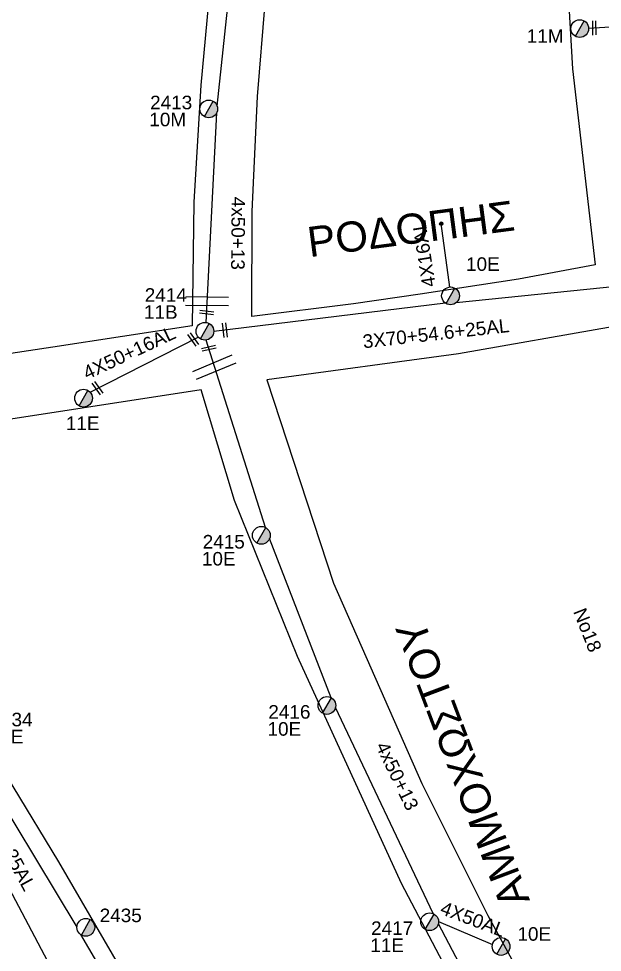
# Model space of a CAD drawing. Header units: millimetres. Extents: x 645 to 3057, y 900 to 1793.
# Drawn here: x 1552.6 to 1630.2, y 1411.7 to 1535.7 of the extents above; entities that cross this region are included whole.
import ezdxf

# ---------------------------------------------------------------- set-up
doc = ezdxf.new("R2010")
doc.units = ezdxf.units.MM
for name, color, linetype in [('Άγνωστα', 7, 'Continuous'), ('Γυμνά εναέρια ΧΤ (3Φ)   4x16AL', 7, 'Continuous'), ('Γυμνά εναέρια ΧΤ (3Φ)   4x50AL', 7, 'Continuous'), ('Γυμνά εναέρια ΧΤ και ΦΟΠ (3Φ)   4x50+16AL', 7, 'Continuous'), ('Εναέρια παροχή ΧΤ 4x16', 7, 'SYN_LINE'), ('Επιγραφές - Σχήματα', 7, 'Continuous'), ('Μηχανική τομή', 7, 'Continuous'), ('Στύλος ΦΜ', 7, 'Continuous'), ('Στύλος ΦΜ @ 1', 7, 'Continuous'), ('Συνδέσεις', 7, 'Continuous'), ('Συνεστραμμένα ΧΤ   3x70+54.6+25 AL', 7, 'SYN_LINE'), ('Συνεστραμμένα ΧΤ   4x120+25 AL', 7, 'SYN_LINE'), ('Τομή', 7, 'Continuous'), ('Υπόβαθρο ΔΕΗ', 7, 'Continuous')]:
    doc.layers.add(name, color=color, linetype=linetype)
doc.styles.get("Standard").update_dxf_attribs({"font": 'arial.ttf'})
doc.linetypes.add('SYN_LINE', pattern='A,0.5,-0.0001,["/\\/\\/\\/",Standard,S=0.1,R=0,X=0,Y=-0.05],-0.25', length=0.7501)

# ---------------------------------------------------------------- blocks, each defined once
blk = doc.blocks.new('ΥΠΑΡΧΩΝ ΤΣΙΜΕΝΤΕΝΙΟΣ ΣΤΥΛΟΣ')
at = {"layer": 'Στύλος ΦΜ'}
blk.add_hatch(color=256, dxfattribs=at).paths.add_polyline_path([(-1.29, -2.28, 0.574793), (2.62, 0, 0.268822), (1.3, 2.27)])
blk.add_line((-1.29, -2.28), (1.3, 2.27), dxfattribs=at)
blk.add_circle((0, 0), 2.62, dxfattribs=at)
at = {"layer": 'Στύλος ΦΜ', "flags": 4}
for tag, p in [('ΑΡΙΘΜΟΣ', (-4.68, 8.05)), ('ΤΥΠΟΣ', (-4.91, 3.03))]:
    blk.add_attdef(tag, p, '', height=4, dxfattribs=at)
blk = doc.blocks.new('ΜΗΧΑΝΙΚΗ ΤΟΜΗ')
at = {"layer": 'Μηχανική τομή', "ltscale": 40}
for p, q in [((-1.89, 0.78), (1.89, 0.78)), ((1.89, 0), (-1.89, 0))]:
    blk.add_line(p, q, dxfattribs=at)
blk = doc.blocks.new('ΤΟΜΗ')
at = {"layer": 'Τομή', "ltscale": 40}
for p, q in [((-5.68, 0), (5.68, 0)), ((5.68, -2.33), (-5.68, -2.33))]:
    blk.add_line(p, q, dxfattribs=at)
blk = doc.blocks.new('_ΣΥΝΔΕΣΗ')
at = {"layer": 'Συνδέσεις', "linetype": 'SYN_LINE', "ltscale": 40}
blk.add_hatch(color=256, dxfattribs=at).paths.add_polyline_path([(0.5, -0.01, 1), (-0.5, -0.01, 1)])
at = {"layer": 'Συνδέσεις'}
blk.add_circle((0, -0.01), 0.5, dxfattribs=at)

msp = doc.modelspace()

# ---------------------------------------------------------------- linework, layer by layer
at = {"layer": 'Άγνωστα', "color": 2}
for points in [[(1579.00567, 1524.07785), (1581.96455, 1551.95058)], [(1577.5375, 1495.34567), (1578.95313, 1523.20535)]]:
    msp.add_lwpolyline(points, dxfattribs=at)
at = {"layer": 'Άγνωστα', "color": 85}
for points in [[(1585.44643, 1468.10413), (1577.52258, 1493.01075)], [(1594.15723, 1445.51413), (1585.96606, 1466.65171)], [(1607.7117, 1416.83646), (1594.73279, 1444.19467)], [(1621.28272, 1390.95958), (1608.39247, 1415.49719)]]:
    msp.add_lwpolyline(points, dxfattribs=at)
at = {"layer": 'Γυμνά εναέρια ΧΤ (3Φ)   4x16AL', "color": 6}
msp.add_lwpolyline([(1628.361, 1534.43574), (1633.43333, 1534.72085)], dxfattribs=at)
at = {"layer": 'Γυμνά εναέρια ΧΤ (3Φ)   4x50AL', "color": 85}
msp.add_lwpolyline([(1608.42104, 1415.77612), (1615.58381, 1412.74889)], dxfattribs=at)
at = {"layer": 'Γυμνά εναέρια ΧΤ και ΦΟΠ (3Φ)   4x50+16AL', "color": 27}
msp.add_lwpolyline([(1562.10813, 1486.09532), (1576.49692, 1493.394)], dxfattribs=at)
at = {"layer": 'Εναέρια παροχή ΧΤ 4x16', "color": 27, "ltscale": 10}
msp.add_lwpolyline([(1609.92635, 1500.05267), (1608.78295, 1508.46861)], dxfattribs=at)
at = {"layer": 'Συνεστραμμένα ΧΤ   3x70+54.6+25 AL', "color": 27, "ltscale": 20}
for points in [[(1636.82815, 1500.60269), (1610.74765, 1497.95792)], [(1609.32668, 1497.92052), (1578.55216, 1494.15005)]]:
    msp.add_lwpolyline(points, dxfattribs=at)
at = {"layer": 'Συνεστραμμένα ΧΤ   4x120+25 AL', "color": 1, "ltscale": 20}
for points in [[(1546.7116, 1437.60547), (1560.36814, 1415.02003)], [(1560.83752, 1414.07706), (1576.76141, 1386.92258)]]:
    msp.add_lwpolyline(points, dxfattribs=at)
at = {"layer": 'Υπόβαθρο ΔΕΗ'}
for points in [[(1626.38427, 1590.58094), (1625.23315, 1574.46214), (1624.93328, 1551.26637), (1626.23038, 1529.05047), (1629.21629, 1503.00201), (1619.06319, 1501.08662), (1605.95703, 1499.10221), (1597.11509, 1497.82528), (1583.61827, 1496.12953), (1583.66692, 1510.08197), (1584.34538, 1525.35056), (1585.36393, 1537.76129), (1587.1111, 1551.65657), (1589.14974, 1562.21036), (1592.88444, 1575.59068), (1595.1644, 1590.59429), (1596.00185, 1600.71885), (1628.29047, 1601.4113), (1627.11277, 1595.39831)], [(1586.84057, 1590.59429), (1585.83889, 1582.66061), (1584.11542, 1572.74278), (1581.08639, 1560.86822), (1578.40478, 1544.07409), (1576.81082, 1526.84997), (1575.89806, 1511.30223), (1575.66462, 1494.89692), (1557.15115, 1492.08213), (1530.08019, 1487.97217), (1530.48694, 1512.26314), (1531.60271, 1526.73848), (1533.52612, 1540.25753), (1536.02777, 1550.69608), (1540.41785, 1564.65106), (1543.68972, 1577.90102), (1546.32165, 1590.59429), (1547.74885, 1599.396), (1567.38749, 1600.05352), (1587.54167, 1600.43597), (1587.1661, 1595.05522)], [(1571.03992, 1382.92664), (1550.51546, 1421.81265), (1532.61266, 1450.69501), (1520.92017, 1467.77418), (1515.3911, 1474.45193), (1513.01053, 1470.53739), (1510.01561, 1463.55261), (1509.27414, 1453.32125), (1509.75859, 1444.4438), (1511.69996, 1435.85926), (1515.95537, 1426.31445), (1518.26999, 1419.32009), (1520.91002, 1411.71048), (1523.87383, 1399.68975), (1526.24478, 1388.52627), (1527.17533, 1381.48458), (1566.80027, 1379.47413), (1571.03992, 1382.92664)]]:
    msp.add_lwpolyline(points, close=True, dxfattribs=at)
for points in [[(1644.16811, 1382.40401), (1658.62925, 1391.99593), (1668.23631, 1398.25531), (1659.66205, 1413.82555), (1653.22897, 1426.98143), (1645.33819, 1445.85953), (1637.06065, 1472.06233), (1631.75427, 1494.82477), (1611.06766, 1491.19844), (1585.60843, 1487.74664), (1594.44803, 1460.73619), (1606.18782, 1434.12502), (1614.95472, 1416.58132), (1626.37271, 1395.74769), (1636.97102, 1377.70081), (1644.16811, 1382.40401)], [(1623.68409, 1382.40401), (1603.50924, 1420.86019), (1589.69433, 1450.99568), (1581.28544, 1471.72257), (1576.89004, 1486.40017), (1529.40116, 1479.11057), (1524.98367, 1475.48016), (1545.72327, 1443.73915), (1557.89508, 1423.7156), (1571.05657, 1401.09613), (1581.75299, 1382.40401), (1599.29742, 1353.96941), (1629.30602, 1372.95981), (1623.68409, 1382.40401)]]:
    msp.add_lwpolyline(points, dxfattribs=at)

# ---------------------------------------------------------------- block references
at = {"layer": 'Μηχανική τομή'}
for p, xscale, yscale, zscale, rotation in [((1628.91982, 1534.46715), 0.5000000000003075, 0.5000000000003075, 0.5000000000003075, 270.6748604621077), ((1577.59506, 1496.47831), 0.5000000000000785, 0.5000000000000785, 0.5000000000000785, 353.2181830043547), ((1579.81866, 1494.30522), 0.4999999999998688, 0.4999999999998688, 0.4999999999998688, 276.2188703208788), ((1575.64488, 1492.96181), 0.5000000000000024, 0.5000000000000024, 0.5000000000000024, 305.6260383368026), ((1577.92961, 1491.73137), 0.5000000000000809, 0.5000000000000809, 0.5000000000000809, 13.14742029512823), ((1562.93188, 1486.51317), 0.5000000000000024, 0.5000000000000024, 0.5000000000000024, 305.6260383368026)]:
    msp.add_blockref('ΜΗΧΑΝΙΚΗ ΤΟΜΗ', p, dxfattribs=dict(at, xscale=xscale, yscale=yscale, zscale=zscale, rotation=rotation))
at = {"layer": 'Στύλος ΦΜ @ 1', "ltscale": 40}
ref = msp.add_blockref('ΥΠΑΡΧΩΝ ΤΣΙΜΕΝΤΕΝΙΟΣ ΣΤΥΛΟΣ', (1627.18482, 1534.37469), dxfattribs=dict(at, xscale=0.4499999999998181, yscale=0.4499999999998181, zscale=0.4499999999998181))
ref.add_attrib('ΤΥΠΟΣ', '11M', (1620.13929, 1532.48562), dxfattribs={"layer": 'Στύλος ΦΜ', "height": 1.8, "flags": 4})
ref = msp.add_blockref('ΥΠΑΡΧΩΝ ΤΣΙΜΕΝΤΕΝΙΟΣ ΣΤΥΛΟΣ', (1577.8877, 1523.70734), dxfattribs=dict(at, xscale=0.4499999999998181, yscale=0.4499999999998181, zscale=0.4499999999998181))
ref.add_attrib('ΤΥΠΟΣ', '10M', (1569.986, 1521.3992), dxfattribs={"layer": 'Στύλος ΦΜ', "height": 1.8, "flags": 4})
ref.add_attrib('ΑΡΙΘΜΟΣ', '2413', (1570.09255, 1523.66149), dxfattribs={"layer": 'Στύλος ΦΜ', "height": 1.8, "flags": 4})
ref = msp.add_blockref('ΥΠΑΡΧΩΝ ΤΣΙΜΕΝΤΕΝΙΟΣ ΣΤΥΛΟΣ', (1610.01246, 1498.87805), dxfattribs=dict(at, xscale=0.4499999999998181, yscale=0.4499999999998181, zscale=0.4499999999998181))
ref.add_attrib('ΤΥΠΟΣ', '10E', (1612.07517, 1502.19964), dxfattribs={"layer": 'Στύλος ΦΜ', "height": 1.8, "flags": 4})
ref = msp.add_blockref('ΥΠΑΡΧΩΝ ΤΣΙΜΕΝΤΕΝΙΟΣ ΣΤΥΛΟΣ', (1577.37476, 1494.1792), dxfattribs=dict(at, xscale=0.4499999999998181, yscale=0.4499999999998181, zscale=0.4499999999998181))
ref.add_attrib('ΤΥΠΟΣ', '11B', (1569.26997, 1495.83503), dxfattribs={"layer": 'Στύλος ΦΜ', "height": 1.8, "flags": 4})
ref.add_attrib('ΑΡΙΘΜΟΣ', '2414', (1569.37652, 1498.09731), dxfattribs={"layer": 'Στύλος ΦΜ', "height": 1.8, "flags": 4})
ref = msp.add_blockref('ΥΠΑΡΧΩΝ ΤΣΙΜΕΝΤΕΝΙΟΣ ΣΤΥΛΟΣ', (1561.24383, 1485.29524), dxfattribs=dict(at, xscale=0.4499999999998181, yscale=0.4499999999998181, zscale=0.4499999999998181))
ref.add_attrib('ΤΥΠΟΣ', '11E', (1558.89392, 1481.0597), dxfattribs={"layer": 'Στύλος ΦΜ', "height": 1.8, "flags": 4})
ref = msp.add_blockref('ΥΠΑΡΧΩΝ ΤΣΙΜΕΝΤΕΝΙΟΣ ΣΤΥΛΟΣ', (1584.86818, 1467.07809), dxfattribs=dict(at, xscale=0.4499999999998181, yscale=0.4499999999998181, zscale=0.4499999999998181))
ref.add_attrib('ΤΥΠΟΣ', '10E', (1576.97346, 1463.06515), dxfattribs={"layer": 'Στύλος ΦΜ', "height": 1.8, "flags": 4})
ref.add_attrib('ΑΡΙΘΜΟΣ', '2415', (1577.08001, 1465.32743), dxfattribs={"layer": 'Στύλος ΦΜ', "height": 1.8, "flags": 4})
ref = msp.add_blockref('ΥΠΑΡΧΩΝ ΤΣΙΜΕΝΤΕΝΙΟΣ ΣΤΥΛΟΣ', (1593.59053, 1444.48167), dxfattribs=dict(at, xscale=0.4499999999998181, yscale=0.4499999999998181, zscale=0.4499999999998181))
ref.add_attrib('ΤΥΠΟΣ', '10E', (1585.69581, 1440.46872), dxfattribs={"layer": 'Στύλος ΦΜ', "height": 1.8, "flags": 4})
ref.add_attrib('ΑΡΙΘΜΟΣ', '2416', (1585.80235, 1442.73101), dxfattribs={"layer": 'Στύλος ΦΜ', "height": 1.8, "flags": 4})
ref = msp.add_blockref('ΥΠΑΡΧΩΝ ΤΣΙΜΕΝΤΕΝΙΟΣ ΣΤΥΛΟΣ', (1546.93127, 1438.76257), dxfattribs=dict(at, xscale=0.4499999999998181, yscale=0.4499999999998181, zscale=0.4499999999998181))
ref.add_attrib('ΤΥΠΟΣ', '10E', (1548.77257, 1439.45221), dxfattribs={"layer": 'Στύλος ΦΜ', "height": 1.8, "flags": 4})
ref.add_attrib('ΑΡΙΘΜΟΣ', '2434', (1548.87912, 1441.7145), dxfattribs={"layer": 'Στύλος ΦΜ', "height": 1.8, "flags": 4})
ref = msp.add_blockref('ΥΠΑΡΧΩΝ ΤΣΙΜΕΝΤΕΝΙΟΣ ΣΤΥΛΟΣ', (1561.5459, 1415.01798), dxfattribs=dict(at, xscale=0.4499999999998181, yscale=0.4499999999998181, zscale=0.4499999999998181))
ref.add_attrib('ΤΥΠΟΣ', '2435', (1563.38721, 1415.70762), dxfattribs={"layer": 'Στύλος ΦΜ', "height": 1.8, "flags": 4})
ref = msp.add_blockref('ΥΠΑΡΧΩΝ ΤΣΙΜΕΝΤΕΝΙΟΣ ΣΤΥΛΟΣ', (1607.24344, 1415.75578), dxfattribs=dict(at, xscale=0.4499999999998181, yscale=0.4499999999998181, zscale=0.4499999999998181))
ref.add_attrib('ΤΥΠΟΣ', '11E', (1599.34872, 1411.74284), dxfattribs={"layer": 'Στύλος ΦΜ', "height": 1.8, "flags": 4})
ref.add_attrib('ΑΡΙΘΜΟΣ', '2417', (1599.45527, 1414.00512), dxfattribs={"layer": 'Στύλος ΦΜ', "height": 1.8, "flags": 4})
ref = msp.add_blockref('ΥΠΑΡΧΩΝ ΤΣΙΜΕΝΤΕΝΙΟΣ ΣΤΥΛΟΣ', (1616.72957, 1412.47617), dxfattribs=dict(at, xscale=0.4499999999998181, yscale=0.4499999999998181, zscale=0.4499999999998181))
ref.add_attrib('ΤΥΠΟΣ', '10E', (1618.90514, 1413.24086), dxfattribs={"layer": 'Στύλος ΦΜ', "height": 1.8, "flags": 4})
at = {"layer": 'Συνδέσεις', "xscale": 0.4499999999998181, "yscale": 0.4499999999998181, "zscale": 0.4499999999998181}
msp.add_blockref('_ΣΥΝΔΕΣΗ', (1608.78295, 1508.46861), dxfattribs=at)
at = {"layer": 'Τομή'}
for p, xscale, yscale, zscale, rotation in [((1577.65111, 1497.58137), 0.5000000000001463, 0.5000000000001463, 0.5000000000001463, 179.3805205833887), ((1578.84341, 1488.85905), 0.5000000000001843, 0.5000000000001843, 0.5000000000001843, 202.7591803980182)]:
    msp.add_blockref('ΤΟΜΗ', p, dxfattribs=dict(at, xscale=xscale, yscale=yscale, zscale=zscale, rotation=rotation))

# ---------------------------------------------------------------- texts
at = {"layer": 'Γυμνά εναέρια ΧΤ (3Φ)   4x50AL', "color": 7, "insert": (1609.13833, 1418.53467), "char_height": 1.8, "width": 168.3717627, "attachment_point": 1, "rotation": 339.3135965}
msp.add_mtext('4X50AL', dxfattribs=at)
at = {"layer": 'Γυμνά εναέρια ΧΤ και ΦΟΠ (3Φ)   4x50+16AL', "color": 7, "insert": (1560.95085, 1489.34491), "char_height": 1.8, "width": 168.3717627, "attachment_point": 1, "rotation": 25.1573349}
msp.add_mtext('4X50+16AL', dxfattribs=at)
at = {"layer": 'Εναέρια παροχή ΧΤ 4x16', "color": 7, "insert": (1606.28368, 1499.91287), "char_height": 1.8, "width": 168.3717627, "attachment_point": 1, "rotation": 99.0128236}
msp.add_mtext('4X16AL', dxfattribs=at)
at = {"layer": 'Επιγραφές - Σχήματα', "color": 7, "char_height": 1.8, "width": 168.3717627, "attachment_point": 1}
for s, insert, rotation in [('4x50+13', (1582.7228, 1512.03888), 269.5684877), ('No18', (1627.95179, 1457.62458), 291.580233), ('4x50+13', (1601.64687, 1439.88775), 295.6223612)]:
    msp.add_mtext(s, dxfattribs=dict(at, insert=insert, rotation=rotation))
at = {"layer": 'Επιγραφές - Σχήματα', "char_height": 4, "width": 69.9753744, "attachment_point": 1}
for s, insert, rotation in [('ΡΟΔΟΠΗΣ', (1590.75567, 1507.97342), 7.4576278), ('ΑΜΜΟΧΩΣΤΟΥ', (1616.84514, 1417.19244), 110.727808)]:
    msp.add_mtext(s, dxfattribs=dict(at, insert=insert, rotation=rotation))
at = {"layer": 'Συνεστραμμένα ΧΤ   3x70+54.6+25 AL', "color": 7, "insert": (1598.25327, 1493.69863), "char_height": 1.8, "width": 168.3717627, "attachment_point": 1, "rotation": 6.3706053}
msp.add_mtext('3X70+54.6+25AL', dxfattribs=at)
at = {"layer": 'Συνεστραμμένα ΧΤ   4x120+25 AL', "color": 7, "insert": (1547.99238, 1433.34771), "char_height": 1.8, "width": 168.3717627, "attachment_point": 1, "rotation": 298.5629659}
msp.add_mtext('4X120+25AL', dxfattribs=at)

doc.saveas('drawing.dxf')
